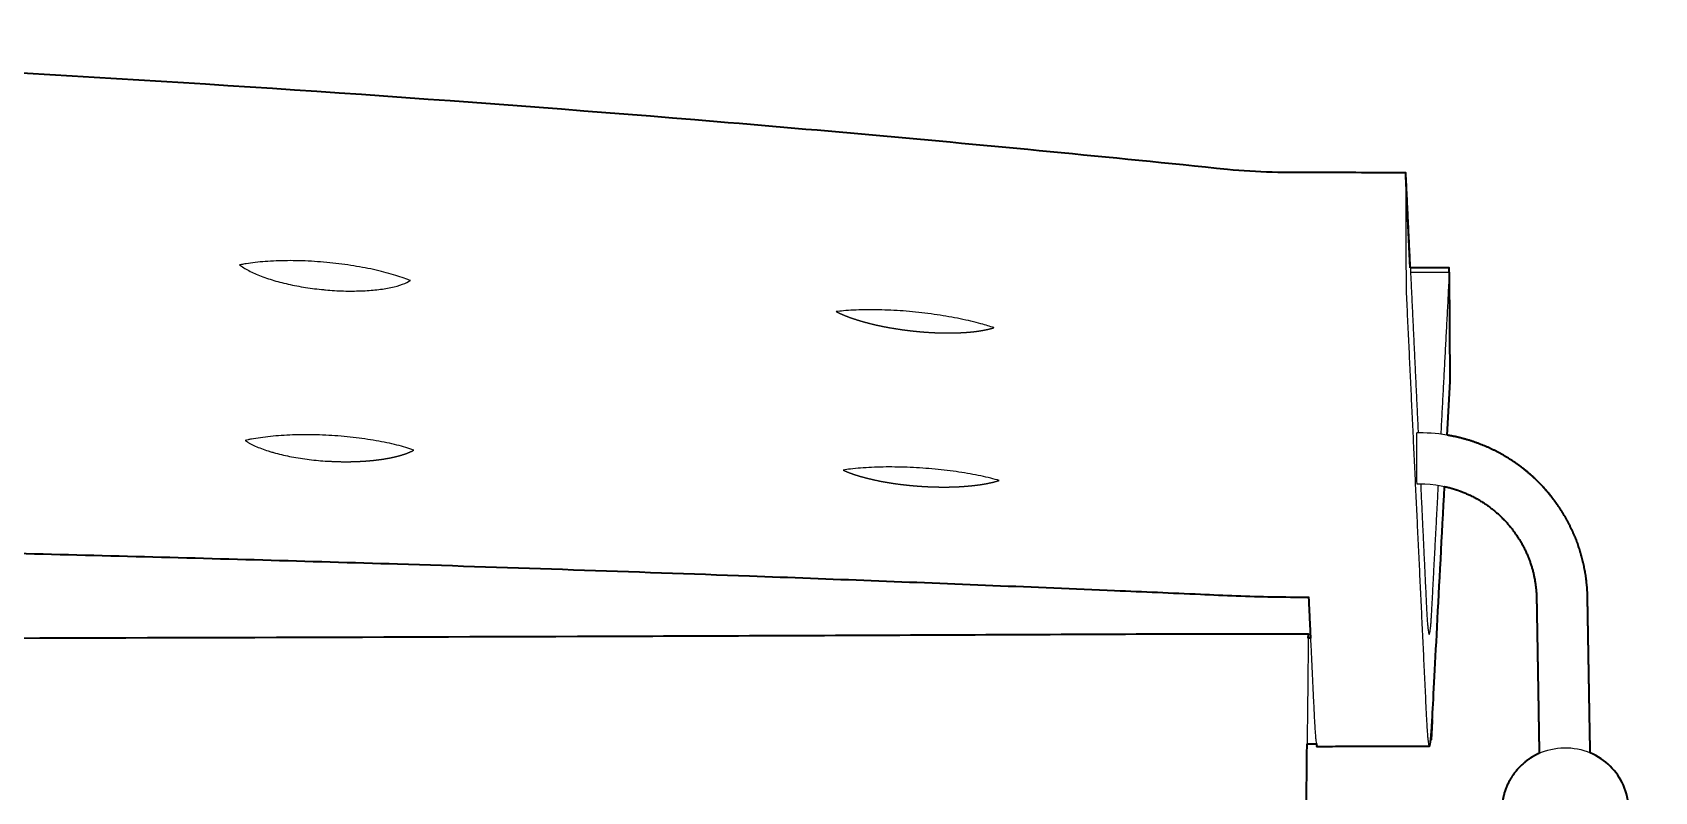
# Model space of a CAD drawing. Header units: millimetres. Extents: x 0 to 2809, y -1128 to 717.
# Drawn here: x 1002.6 to 1321, y -581.6 to -432.5 of the extents above; entities that cross this region are included whole.
import ezdxf

# ---------------------------------------------------------------- set-up
doc = ezdxf.new("R2010")
doc.units = ezdxf.units.MM
doc.layers.add('Blocks', color=7, linetype='Continuous')
doc.layers.add('Blocks$Inner', color=7, linetype='Continuous', lineweight=25, true_color=0x007f00)
doc.layers.add('Blocks$Outline', color=7, linetype='Continuous', lineweight=35, true_color=0xff3f3f)

# ---------------------------------------------------------------- blocks, each defined once
blk = doc.blocks.new('Balcony Lounge Bench w Arm Top')
at = {"layer": 'Blocks$Inner'}
for points in [[(70.48, 1297.39), (59.96, 1297.95), (38.53, 1297.85), (38.54, 1290.18)], [(126.15, 1294.46), (80.56, 1296.86)], [(123.28, 1269.97), (123.35, 1269.97), (123.9, 1269.97), (125.01, 1269.95), (129.46, 1269.9), (165.01, 1269.46), (236.12, 1268.59), (245, 1268.48), (253.89, 1268.37), (271.67, 1268.15), (307.22, 1267.72), (378.33, 1266.85), (520.54, 1265.1), (591.65, 1264.23), (627.2, 1263.79), (629.42, 1263.77), (629.98, 1263.76), (630.11, 1263.76)]]:
    blk.add_lwpolyline(points, dxfattribs=at)
for points, knots in [([(144.51, 1308.09), (142.71, 1308.06), (141.06, 1308.42), (138.22, 1309.58), (136.94, 1310.39), (134.69, 1312.5), (133.72, 1313.8), (132.3, 1316.84), (131.89, 1318.59), (131.83, 1322.12), (132.18, 1323.88), (133.49, 1326.97), (134.41, 1328.3), (136.59, 1330.48), (137.84, 1331.34), (140.64, 1332.6), (142.28, 1333.02), (144.08, 1333.05)], [1457.158795, 1457.158795, 1457.158795, 1457.158795, 1462.105057, 1462.105057, 1467.051318, 1467.051318, 1471.99758, 1471.99758, 1476.943841, 1476.943841, 1481.890103, 1481.890103, 1486.836364, 1486.836364, 1491.782626, 1491.782626, 1496.728887, 1496.728887, 1496.728887, 1496.728887]), ([(70.02, 1291.39), (70.02, 1291.37), (70.55, 1291.36), (72.42, 1291.34), (73.7, 1291.34), (75.02, 1291.34)], [382.254571, 382.254571, 382.254571, 382.254571, 386.283388, 386.283388, 390.312255, 390.312255, 390.312255, 390.312255]), ([(75.02, 1291.34), (76.35, 1291.34), (77.62, 1291.35), (79.5, 1291.37), (80.02, 1291.39), (80.02, 1291.4)], [390.312255, 390.312255, 390.312255, 390.312255, 394.341162, 394.341162, 398.370019, 398.370019, 398.370019, 398.370019]), ([(18.94, 1289.28), (19.16, 1289.29), (19.61, 1289.28), (20.28, 1289.28), (20.95, 1289.28), (21.62, 1289.28), (22.29, 1289.28), (22.96, 1289.28), (23.63, 1289.28), (24.3, 1289.28), (24.97, 1289.28), (25.64, 1289.28), (26.31, 1289.27), (26.98, 1289.27), (27.65, 1289.27), (28.33, 1289.27), (28.86, 1289.27), (29.2, 1289.27), (29.31, 1289.27)], [1613.382309, 1613.382309, 1613.382309, 1613.382309, 1614.382309, 1615.382309, 1616.382309, 1617.382309, 1618.382309, 1619.382309, 1620.382309, 1621.382309, 1622.382309, 1623.382309, 1624.382309, 1625.382309, 1626.382309, 1627.382309, 1628.382309, 1628.827652, 1628.827652, 1628.827652, 1628.827652]), ([(29.38, 1289.27), (29.5, 1289.27), (29.71, 1289.27), (29.94, 1289.27), (30.04, 1289.27)], [1628.9179277, 1628.9179277, 1628.9179277, 1628.9179277, 1629.382309, 1629.744017, 1629.744017, 1629.744017, 1629.744017]), ([(30.04, 1289.27), (30.21, 1289.27), (30.67, 1289.27), (31.4, 1289.27), (32.06, 1289.27), (32.43, 1289.27), (32.52, 1289.27)], [1629.744017, 1629.744017, 1629.744017, 1629.744017, 1630.382309, 1631.382309, 1632.382309, 1632.716257, 1632.716257, 1632.716257, 1632.716257]), ([(32.98, 1289.27), (33.01, 1289.27), (33.32, 1289.27), (33.91, 1289.27), (34.73, 1289.27), (35.55, 1289.28), (36.34, 1289.28), (37.11, 1289.29), (37.85, 1289.29), (38.56, 1289.3), (39.24, 1289.3), (39.88, 1289.31), (40.48, 1289.31), (41.04, 1289.32), (41.55, 1289.33), (42.01, 1289.34), (42.42, 1289.35), (42.77, 1289.35), (43.07, 1289.36), (43.23, 1289.37), (43.3, 1289.37)], [1633.513062, 1633.513062, 1633.513062, 1633.513062, 1633.625495, 1634.625495, 1635.625495, 1636.625495, 1637.625495, 1638.625495, 1639.625495, 1640.625495, 1641.625495, 1642.625495, 1643.625495, 1644.625495, 1645.625495, 1646.625495, 1647.625495, 1648.625495, 1649.625495, 1650.625495, 1650.625495, 1650.625495, 1650.625495]), ([(18.3, 1254.29), (18.6, 1257.19), (18.78, 1260.1), (18.93, 1265.94), (18.9, 1268.86), (18.91, 1271.77)], [1578.345039, 1578.345039, 1578.345039, 1578.345039, 1587.104357, 1587.104357, 1595.863674, 1595.863674, 1595.863674, 1595.863674]), ([(109.54, 1249.02), (109.54, 1250.42), (109.54, 1257.46), (109.54, 1264.5), (109.54, 1270.13)], [2337.435055, 2337.435055, 2337.435055, 2337.435055, 2341.656489, 2358.542227, 2358.542227, 2358.542227, 2358.542227]), ([(109.54, 1270.13), (110.1, 1270.12), (110.66, 1270.12), (111.56, 1270.1), (111.89, 1270.1), (112.39, 1270.09), (112.56, 1270.09), (112.81, 1270.09), (112.89, 1270.09), (112.97, 1270.09)], [2358.542227, 2358.542227, 2358.542227, 2358.542227, 2366.04696, 2366.04696, 2370.557667, 2370.557667, 2372.81302, 2372.81302, 2373.884725, 2373.884725, 2373.884725, 2373.884725]), ([(113.05, 1270.09), (113.08, 1270.08), (113.1, 1270.08), (113.19, 1270.08), (113.25, 1270.08), (113.59, 1270.08), (113.96, 1270.07), (114.85, 1270.06), (115.38, 1270.06), (116.57, 1270.05), (117.24, 1270.04), (118.67, 1270.02), (119.44, 1270.02), (121.04, 1270), (121.88, 1269.99), (122.83, 1269.98), (122.94, 1269.98), (123.09, 1269.98), (123.13, 1269.98), (123.19, 1269.98)], [2374.32208, 2374.32208, 2374.32208, 2374.32208, 2374.602922, 2374.602922, 2375.164713, 2375.164713, 2377.411878, 2377.411878, 2379.659043, 2379.659043, 2381.906208, 2381.906208, 2384.153372, 2384.153372, 2386.400537, 2386.400537, 2386.681433, 2386.681433, 2386.794895, 2386.794895, 2386.794895, 2386.794895]), ([(17.93, 209.32), (17.34, 214.89), (16.79, 220.47), (15.12, 237.21), (14.05, 248.38), (10.94, 281.87), (9.02, 304.23), (3.7, 371.31), (0.76, 416.08), (-3.95, 505.69), (-7.46, 595.37), (-9.2, 729.99), (-7.41, 868.24), (-3.65, 961.55), (1.54, 1056.61), (4.73, 1103.19), (10.49, 1172.97), (12.58, 1196.22), (15.94, 1231.07), (17.11, 1242.68), (18.3, 1254.29)], [530.941827, 530.941827, 530.941827, 530.941827, 547.77551, 547.77551, 581.442875, 581.442875, 648.777606, 648.777606, 783.447068, 783.447068, 918.11653, 1052.785992, 1187.455453, 1333.08415, 1333.08415, 1473.23323, 1473.23323, 1543.307769, 1543.307769, 1578.345039, 1578.345039, 1578.345039, 1578.345039]), ([(109.54, 210.82), (109.54, 211.53), (109.54, 212.23), (109.55, 213.64), (109.55, 214.34), (109.55, 215.75), (109.55, 216.45), (109.56, 217.86), (109.57, 219.96), (109.63, 233.32), (109.69, 245.98), (109.84, 279.73), (109.93, 302.23), (110.17, 369.74), (110.31, 414.75), (110.53, 504.79), (110.62, 549.81), (110.73, 639.86), (110.75, 684.89), (110.75, 774.94), (110.73, 819.97), (110.62, 910.02), (110.53, 955.05), (110.31, 1045.08), (110.17, 1090.1), (109.93, 1157.61), (109.84, 1180.11), (109.69, 1213.86), (109.64, 1225.11), (109.58, 1237.76), (109.57, 1239.87), (109.56, 1241.98), (109.55, 1243.39), (109.55, 1244.09), (109.55, 1245.5), (109.55, 1246.2), (109.54, 1247.61), (109.54, 1248.31), (109.54, 1249.02)], [1298.962196, 1298.962196, 1298.962196, 1298.962196, 1301.072913, 1301.072913, 1303.183631, 1303.183631, 1305.294348, 1305.294348, 1307.405065, 1311.626499, 1345.397974, 1345.397974, 1412.940925, 1412.940925, 1548.026825, 1548.026825, 1683.112725, 1683.112725, 1818.198626, 1818.198626, 1953.284526, 1953.284526, 2088.370426, 2088.370426, 2223.456327, 2223.456327, 2290.999277, 2290.999277, 2324.770752, 2324.770752, 2328.992186, 2331.102903, 2331.102903, 2333.213621, 2333.213621, 2335.324338, 2335.324338, 2337.435055, 2337.435055, 2337.435055, 2337.435055]), ([(49.36, 1208.41), (49.11, 1207.63), (48.85, 1206.78), (48.6, 1205.87), (48.43, 1205.24), (48.26, 1204.59), (48.1, 1203.91), (47.94, 1203.23), (47.78, 1202.52), (47.63, 1201.79), (47.33, 1200.34), (47.07, 1198.83), (46.83, 1197.26), (46.72, 1196.47), (46.61, 1195.67), (46.51, 1194.87), (46.41, 1194.06), (46.33, 1193.25), (46.25, 1192.44)], [180.120698, 180.120698, 180.120698, 180.120698, 183.643953, 183.643953, 183.643953, 186.05453, 186.05453, 186.05453, 188.491735, 188.491735, 188.491735, 193.347262, 193.347262, 193.347262, 195.791523, 195.791523, 195.791523, 198.239931, 198.239931, 198.239931, 198.239931]), ([(79.37, 1209.43), (79.35, 1209.32), (79.31, 1209.21), (79.28, 1209.1), (79.13, 1208.53), (78.97, 1207.94), (78.82, 1207.31), (78.67, 1206.68), (78.53, 1206.03), (78.39, 1205.35), (78.25, 1204.66), (78.11, 1203.94), (77.99, 1203.21), (77.74, 1201.76), (77.52, 1200.24), (77.34, 1198.66), (77.24, 1197.87), (77.16, 1197.07), (77.09, 1196.26), (77.02, 1195.46), (76.96, 1194.64), (76.9, 1193.83)], [178.558719, 178.558719, 178.558719, 178.558719, 179.034918, 179.034918, 179.034918, 181.4258, 181.4258, 181.4258, 183.833493, 183.833493, 183.833493, 186.268239, 186.268239, 186.268239, 191.119613, 191.119613, 191.119613, 193.56206, 193.56206, 193.56206, 196.009416, 196.009416, 196.009416, 196.009416]), ([(46.25, 1192.44), (46.17, 1191.63), (46.1, 1190.81), (46.05, 1190.01), (45.99, 1189.2), (45.95, 1188.4), (45.92, 1187.6), (45.85, 1186.02), (45.83, 1184.49), (45.85, 1183.02), (45.87, 1182.28), (45.89, 1181.55), (45.92, 1180.86), (45.96, 1180.17), (46, 1179.5), (46.06, 1178.86), (46.1, 1178.37), (46.15, 1177.9), (46.2, 1177.45)], [198.239931, 198.239931, 198.239931, 198.239931, 200.686225, 200.686225, 200.686225, 203.124606, 203.124606, 203.124606, 207.957159, 207.957159, 207.957159, 210.378, 210.378, 210.378, 212.769619, 212.769619, 212.769619, 214.597268, 214.597268, 214.597268, 214.597268]), ([(76.9, 1193.83), (76.85, 1193.02), (76.81, 1192.2), (76.78, 1191.39), (76.75, 1190.58), (76.73, 1189.78), (76.73, 1188.99), (76.71, 1187.41), (76.74, 1185.88), (76.81, 1184.4), (76.84, 1183.67), (76.89, 1182.94), (76.94, 1182.25), (77, 1181.56), (77.06, 1180.9), (77.14, 1180.26), (77.19, 1179.76), (77.26, 1179.27), (77.33, 1178.8)], [196.009416, 196.009416, 196.009416, 196.009416, 198.455117, 198.455117, 198.455117, 200.892869, 200.892869, 200.892869, 205.726072, 205.726072, 205.726072, 208.147785, 208.147785, 208.147785, 210.540381, 210.540381, 210.540381, 212.431418, 212.431418, 212.431418, 212.431418]), ([(40.12, 1093.88), (40.05, 1093.71), (39.99, 1093.55), (39.92, 1093.37), (39.55, 1092.42), (39.18, 1091.32), (38.83, 1090.1), (38.66, 1089.49), (38.49, 1088.84), (38.32, 1088.18), (38.16, 1087.51), (37.99, 1086.8), (37.84, 1086.09), (37.54, 1084.66), (37.28, 1083.16), (37.05, 1081.62), (36.94, 1080.84), (36.83, 1080.05), (36.74, 1079.25), (36.65, 1078.46), (36.57, 1077.66), (36.5, 1076.85)], [180.436246, 180.436246, 180.436246, 180.436246, 181.302028, 181.302028, 181.302028, 186.041084, 186.041084, 186.041084, 188.422497, 188.422497, 188.422497, 190.830456, 190.830456, 190.830456, 195.628443, 195.628443, 195.628443, 198.044138, 198.044138, 198.044138, 200.464207, 200.464207, 200.464207, 200.464207]), ([(41.86, 1076.43), (41.89, 1076.68), (41.91, 1076.94), (41.94, 1077.2), (42.05, 1078.39), (42.12, 1079.58), (42.17, 1081.33), (42.18, 1081.91), (42.17, 1083.05), (42.16, 1083.62), (42.1, 1085.26), (42.03, 1086.31), (41.86, 1087.79), (41.79, 1088.28), (41.65, 1089.2), (41.57, 1089.64), (41.3, 1090.9), (41.09, 1091.65), (40.62, 1092.93), (40.38, 1093.45), (40.12, 1093.88)], [158.353169, 158.353169, 158.353169, 158.353169, 159.127098, 159.127098, 159.127098, 162.731017, 162.731017, 164.532977, 164.532977, 166.334936, 166.334936, 169.938856, 169.938856, 171.740815, 171.740815, 173.542775, 173.542775, 177.146694, 177.146694, 180.436246, 180.436246, 180.436246, 180.436246]), ([(73.4, 1094.56), (73.4, 1094.55), (73.4, 1094.53), (73.39, 1094.51), (73.06, 1093.55), (72.73, 1092.44), (72.42, 1091.2), (72.26, 1090.58), (72.11, 1089.93), (71.97, 1089.26), (71.83, 1088.58), (71.69, 1087.87), (71.57, 1087.15), (71.31, 1085.71), (71.09, 1084.21), (70.92, 1082.65), (70.83, 1081.87), (70.75, 1081.07), (70.68, 1080.27), (70.62, 1079.47), (70.56, 1078.67), (70.52, 1077.86)], [177.853471, 177.853471, 177.853471, 177.853471, 177.934943, 177.934943, 177.934943, 182.679049, 182.679049, 182.679049, 185.06244, 185.06244, 185.06244, 187.472892, 187.472892, 187.472892, 192.276351, 192.276351, 192.276351, 194.694754, 194.694754, 194.694754, 197.117996, 197.117996, 197.117996, 197.117996]), ([(36.5, 1076.85), (36.43, 1076.05), (36.37, 1075.25), (36.33, 1074.44), (36.28, 1073.65), (36.25, 1072.85), (36.23, 1072.07), (36.19, 1070.5), (36.2, 1068.99), (36.26, 1067.53), (36.29, 1066.81), (36.33, 1066.09), (36.38, 1065.4), (36.43, 1064.72), (36.49, 1064.07), (36.57, 1063.43), (36.64, 1062.81), (36.72, 1062.21), (36.81, 1061.65), (36.84, 1061.47), (36.87, 1061.29), (36.9, 1061.11), (36.95, 1060.85), (37, 1060.6), (37.05, 1060.36)], [200.464207, 200.464207, 200.464207, 200.464207, 202.882097, 202.882097, 202.882097, 205.292755, 205.292755, 205.292755, 210.06985, 210.06985, 210.06985, 212.46247, 212.46247, 212.46247, 214.825828, 214.825828, 214.825828, 217.170191, 217.170191, 217.170191, 217.926602, 217.926602, 217.926602, 219.043201, 219.043201, 219.043201, 219.043201]), ([(37.05, 1060.36), (37.08, 1060.41), (37.11, 1060.45), (37.34, 1060.77), (37.54, 1061.08), (38.13, 1062.06), (38.5, 1062.8), (39.03, 1064.05), (39.21, 1064.48), (39.54, 1065.4), (39.71, 1065.88), (40.17, 1067.34), (40.46, 1068.38), (40.84, 1070.02), (40.96, 1070.59), (41.19, 1071.73), (41.29, 1072.3), (41.58, 1074.04), (41.74, 1075.22), (41.86, 1076.43)], [219.043201, 219.043201, 219.043201, 219.043201, 219.337645, 219.337645, 221.138941, 221.138941, 224.741533, 224.741533, 226.54283, 226.54283, 228.344126, 228.344126, 231.946718, 231.946718, 233.748015, 233.748015, 235.549311, 235.549311, 239.151903, 239.151903, 239.151903, 239.151903]), ([(70.52, 1077.86), (70.47, 1077.06), (70.44, 1076.25), (70.42, 1075.45), (70.4, 1074.65), (70.39, 1073.85), (70.39, 1073.07), (70.4, 1071.5), (70.45, 1069.99), (70.55, 1068.53), (70.6, 1067.81), (70.66, 1067.09), (70.73, 1066.41), (70.8, 1065.73), (70.88, 1065.08), (70.97, 1064.45), (71.06, 1063.83), (71.16, 1063.23), (71.26, 1062.67), (71.3, 1062.44), (71.35, 1062.22), (71.39, 1062.01), (71.43, 1061.82), (71.47, 1061.63), (71.52, 1061.44)], [197.117996, 197.117996, 197.117996, 197.117996, 199.539318, 199.539318, 199.539318, 201.95281, 201.95281, 201.95281, 206.736707, 206.736707, 206.736707, 209.132879, 209.132879, 209.132879, 211.499627, 211.499627, 211.499627, 213.847826, 213.847826, 213.847826, 214.791396, 214.791396, 214.791396, 215.647649, 215.647649, 215.647649, 215.647649]), ([(71.52, 1061.44), (71.52, 1061.45), (71.53, 1061.46), (71.63, 1061.61), (71.72, 1061.76), (71.91, 1062.06), (72, 1062.22), (72.45, 1063.05), (72.79, 1063.8), (73.27, 1065.06), (73.42, 1065.5), (73.65, 1066.2), (73.72, 1066.43), (73.86, 1066.92), (73.93, 1067.16), (74.27, 1068.4), (74.51, 1069.46), (74.83, 1071.13), (74.92, 1071.7), (75.1, 1072.86), (75.18, 1073.44), (75.4, 1075.21), (75.51, 1076.41), (75.58, 1077.63)], [215.647649, 215.647649, 215.647649, 215.647649, 215.715271, 215.715271, 216.626092, 216.626092, 217.536913, 217.536913, 221.180197, 221.180197, 223.001838, 223.001838, 223.912659, 223.912659, 224.82348, 224.82348, 228.466764, 228.466764, 230.288406, 230.288406, 232.110048, 232.110048, 235.753332, 235.753332, 235.753332, 235.753332])]:
    blk.add_open_spline(points, degree=3, knots=knots, dxfattribs=at)
for points, weights, degree in [([(102.35, 1324.92), (98.26, 1324.85), (94.18, 1324), (90.39, 1322.44)], [0.967463793336, 1, 1, 1], 3), ([(102.52, 1314.92), (112.67, 1315.1), (122.81, 1315.27), (132.96, 1315.44)], [1, 0.967463793336, 0.967463793336, 0.967463793336], 3), ([(103.63, 1293.28), (109.56, 1293.56), (109.56, 1293.85)], [1, 0.98494235278, 0.985705830559], 2), ([(109.56, 1293.85), (109.56, 1294.11), (104.72, 1294.37)], [0.985705830559, 0.98639562226, 1], 2), ([(124.93, 1293.24), (131.56, 1293.56), (131.56, 1293.88)], [1, 0.98494235278, 0.985705830559], 2), ([(131.55, 1293.9), (131.3, 1294.19), (126.15, 1294.46)], [0.985799187452, 0.98703496587, 1], 2), ([(131.56, 1293.88), (131.56, 1293.89), (131.55, 1293.9)], [0.985705830559, 0.985724532227, 0.985752726934], 2), ([(124.96, 1271.24), (131.59, 1271.56), (131.59, 1271.88)], [1, 0.98494235278, 0.985705830559], 2)]:
    blk.add_rational_spline(points, weights, degree=degree, dxfattribs=at)
for points, degree in [([(132.84, 1325.45), (122.68, 1325.27), (112.52, 1325.09), (102.35, 1324.92)], 3), ([(90.39, 1322.44), (86.3, 1320.75), (82.55, 1318.22), (79.45, 1315.05)], 3), ([(79.45, 1315.05), (76.35, 1311.88), (73.9, 1308.08), (72.28, 1303.95)], 3), ([(94.21, 1313.2), (96.84, 1314.28), (99.68, 1314.87), (102.52, 1314.92)], 3), ([(86.6, 1308.05), (88.76, 1310.26), (91.37, 1312.02), (94.21, 1313.2)], 3), ([(81.6, 1300.31), (82.73, 1303.2), (84.44, 1305.85), (86.6, 1308.05)], 3), ([(72.28, 1303.95), (70.79, 1300.13), (70.02, 1296.03), (70.02, 1291.92)], 3), ([(80.02, 1291.92), (80.02, 1294.79), (80.56, 1297.65), (81.6, 1300.31)], 3), ([(38.55, 1297.75), (38, 1297.75), (37.6, 1297.75), (37.6, 1297.75)], 3), ([(37.6, 1297.75), (37.6, 1293.95), (37.6, 1290.14)], 2), ([(70.3, 1296.18), (54.41, 1297.02), (38.53, 1297.85)], 2), ([(43.3, 1289.37), (84.11, 1291.31), (124.93, 1293.24)], 2), ([(80.02, 1292.16), (91.83, 1292.72), (103.63, 1293.28)], 2), ([(104.72, 1294.37), (92.52, 1295.01), (80.33, 1295.65)], 2), ([(109.56, 1293.78), (109.56, 1293.81), (109.56, 1293.85)], 2), ([(131.59, 1271.88), (131.58, 1282.88), (131.56, 1293.88)], 2), ([(19.62, 1289.29), (44.82, 1290.48), (70.02, 1291.68)], 2), ([(70.02, 1291.92), (70.02, 1291.75), (70.02, 1291.57), (70.02, 1291.39)], 3), ([(80.02, 1291.4), (80.02, 1291.58), (80.02, 1291.75), (80.02, 1291.92)], 3), ([(18.91, 1271.77), (18.92, 1277.61), (18.93, 1283.45), (18.94, 1289.28)], 3), ([(29.31, 1289.27), (29.34, 1289.27), (29.36, 1289.27), (29.38, 1289.27)], 3), ([(32.52, 1289.27), (32.65, 1289.27), (32.78, 1289.27), (32.9, 1289.27)], 3), ([(32.9, 1289.27), (32.93, 1289.27), (32.95, 1289.27), (32.98, 1289.27)], 3), ([(102.15, 1270.16), (113.56, 1270.7), (124.96, 1271.24)], 2), ([(110.32, 1270.12), (110.32, 1270.35), (110.32, 1270.56)], 2), ([(131.09, 1271.71), (131.08, 1270.8), (131.07, 1269.88)], 2), ([(102.26, 1270.17), (102.28, 1267.8), (102.26, 1265.44), (102.22, 1263.07)], 3), ([(112.97, 1270.09), (113, 1270.1), (113.02, 1270.1), (113.05, 1270.09)], 3), ([(123.19, 1269.98), (123.23, 1269.97), (123.25, 1269.97), (123.28, 1269.97)], 3), ([(102.22, 1263.07), (102.17, 1260.71), (102.1, 1258.35), (102.02, 1255.99)], 3), ([(102.02, 1255.99), (101.93, 1253.64), (101.82, 1251.29), (101.71, 1248.94)], 3), ([(101.71, 1248.94), (101.46, 1243.33), (101.22, 1237.72), (100.98, 1232.11)], 3), ([(100.98, 1232.11), (100.63, 1224.15), (100.3, 1216.19), (99.98, 1208.23)], 3), ([(99.98, 1208.23), (99.32, 1192.31), (98.7, 1176.39), (98.12, 1160.46)], 3), ([(98.12, 1160.46), (97.27, 1137.44), (96.48, 1114.41), (95.76, 1091.38)], 3), ([(95.76, 1091.38), (95.49, 1082.55), (95.23, 1073.73), (94.97, 1064.9)], 3), ([(94.97, 1064.9), (94.71, 1056.06), (94.47, 1047.21), (94.23, 1038.37)], 3), ([(94.23, 1038.37), (94, 1029.53), (93.77, 1020.69), (93.56, 1011.84)], 3)]:
    blk.add_open_spline(points, degree=degree, dxfattribs=at)
for points, weights, knots in [([(49.97, 1192.08), (50, 1192.36), (50.03, 1192.63), (50.06, 1192.91), (50.16, 1193.85), (50.23, 1194.77), (50.29, 1195.69), (50.33, 1196.29), (50.35, 1196.88), (50.37, 1197.46), (50.39, 1198.05), (50.4, 1198.63), (50.41, 1199.19), (50.41, 1200.33), (50.38, 1201.4), (50.32, 1202.42), (50.31, 1202.68), (50.29, 1202.93), (50.27, 1203.18), (50.25, 1203.43), (50.23, 1203.68), (50.21, 1203.92), (50.16, 1204.4), (50.11, 1204.86), (50.04, 1205.3), (49.92, 1206.17), (49.76, 1206.96), (49.58, 1207.66), (49.53, 1207.84), (49.49, 1208.01), (49.44, 1208.17), (49.41, 1208.25), (49.39, 1208.33), (49.36, 1208.41)], [1, 0.999999999998, 0.999999999998, 1, 0.999999976172, 0.999999952336, 0.999999928493, 0.999999928682, 0.999999928869, 0.999999929053, 0.999999929237, 0.99999992942, 0.999999929597, 0.999999929951, 0.999999930287, 0.999999930606, 0.999999930686, 0.999999930765, 0.999999930843, 0.99999993092, 0.999999930997, 0.999999931073, 0.999999931224, 0.999999931368, 0.999999931506, 0.999999931783, 0.999999932034, 0.999999932259, 0.999999932316, 0.99999993237, 0.999999932423, 0.999999932448, 0.999999932473, 0.999999932498], [160.517096, 160.517096, 160.517096, 160.517096, 161.346518, 161.346518, 161.346518, 164.16784, 164.16784, 164.16784, 165.99046, 165.99046, 165.99046, 167.825949, 167.825949, 167.825949, 171.467706, 171.467706, 171.467706, 172.379994, 172.379994, 172.379994, 173.297718, 173.297718, 173.297718, 175.123713, 175.123713, 175.123713, 178.7633, 178.7633, 178.7633, 179.680485, 179.680485, 179.680485, 180.120698, 180.120698, 180.120698, 180.120698]), ([(80.48, 1193.61), (80.49, 1193.78), (80.51, 1193.96), (80.52, 1194.14), (80.59, 1195.18), (80.63, 1196.2), (80.65, 1197.22), (80.66, 1197.81), (80.67, 1198.4), (80.66, 1198.98), (80.66, 1199.57), (80.65, 1200.15), (80.63, 1200.71), (80.59, 1201.84), (80.51, 1202.91), (80.41, 1203.93), (80.39, 1204.18), (80.36, 1204.43), (80.33, 1204.68), (80.3, 1204.93), (80.27, 1205.17), (80.24, 1205.41), (80.17, 1205.89), (80.1, 1206.34), (80.02, 1206.78), (79.86, 1207.65), (79.68, 1208.43), (79.47, 1209.12), (79.43, 1209.23), (79.4, 1209.33), (79.37, 1209.43)], [1, 1, 1, 1, 0.999999988149, 0.999999976295, 0.999999964439, 0.999999964496, 0.999999964552, 0.999999964608, 0.999999964664, 0.99999996472, 0.999999964774, 0.999999964881, 0.999999964984, 0.999999965083, 0.999999965107, 0.999999965132, 0.999999965156, 0.99999996518, 0.999999965204, 0.999999965227, 0.999999965274, 0.999999965319, 0.999999965362, 0.999999965449, 0.999999965528, 0.999999965599, 0.99999996561, 0.999999965621, 0.999999965631], [159.795184, 159.795184, 159.795184, 159.795184, 160.326113, 160.326113, 160.326113, 163.436618, 163.436618, 163.436618, 165.254531, 165.254531, 165.254531, 167.085378, 167.085378, 167.085378, 170.71888, 170.71888, 170.71888, 171.629435, 171.629435, 171.629435, 172.545452, 172.545452, 172.545452, 174.367761, 174.367761, 174.367761, 178.001909, 178.001909, 178.001909, 178.558719, 178.558719, 178.558719, 178.558719]), ([(46.2, 1177.45), (46.47, 1177.96), (46.72, 1178.53), (46.97, 1179.15), (47.14, 1179.57), (47.31, 1180.01), (47.47, 1180.47), (47.55, 1180.7), (47.63, 1180.94), (47.71, 1181.18), (47.79, 1181.41), (47.86, 1181.66), (47.94, 1181.9), (48.24, 1182.89), (48.52, 1183.94), (48.78, 1185.05), (48.9, 1185.6), (49.03, 1186.17), (49.14, 1186.75), (49.26, 1187.32), (49.36, 1187.9), (49.46, 1188.49), (49.66, 1189.67), (49.83, 1190.86), (49.97, 1192.08)], [0.999999863789, 0.999999864292, 0.999999864808, 0.999999865334, 0.999999865688, 0.999999866046, 0.999999866411, 0.999999866593, 0.999999866776, 0.999999866958, 0.99999986714, 0.999999867323, 0.999999867505, 0.999999868234, 0.999999868963, 0.999999869697, 0.999999870063, 0.999999870433, 0.999999870798, 0.999999871162, 0.999999871523, 0.999999871881, 0.999999914596, 0.9999999573, 1], [214.597268, 214.597268, 214.597268, 214.597268, 218.549652, 218.549652, 218.549652, 221.212213, 221.212213, 221.212213, 222.550392, 222.550392, 222.550392, 223.880651, 223.880651, 223.880651, 229.18973, 229.18973, 229.18973, 231.864672, 231.864672, 231.864672, 234.520381, 234.520381, 234.520381, 239.84234, 239.84234, 239.84234, 239.84234]), ([(77.33, 1178.8), (77.58, 1179.35), (77.82, 1179.96), (78.06, 1180.62), (78.21, 1181.04), (78.35, 1181.48), (78.49, 1181.95), (78.56, 1182.18), (78.63, 1182.42), (78.7, 1182.66), (78.76, 1182.9), (78.83, 1183.15), (78.89, 1183.39), (79.15, 1184.39), (79.38, 1185.44), (79.59, 1186.55), (79.69, 1187.11), (79.79, 1187.68), (79.88, 1188.26), (79.97, 1188.84), (80.05, 1189.42), (80.13, 1190.01), (80.27, 1191.19), (80.39, 1192.39), (80.48, 1193.61)], [0.999999974952, 0.999999975021, 0.99999997509, 0.99999997516, 0.999999975204, 0.999999975249, 0.999999975294, 0.999999975316, 0.999999975339, 0.999999975361, 0.999999975384, 0.999999975406, 0.999999975428, 0.999999975517, 0.999999975604, 0.999999975691, 0.999999975735, 0.999999975778, 0.999999975821, 0.999999975864, 0.999999975906, 0.999999975948, 0.999999983967, 0.999999991984, 1], [134.363032, 134.363032, 134.363032, 134.363032, 138.543761, 138.543761, 138.543761, 141.201662, 141.201662, 141.201662, 142.537631, 142.537631, 142.537631, 143.865616, 143.865616, 143.865616, 149.164321, 149.164321, 149.164321, 151.83379, 151.83379, 151.83379, 154.484125, 154.484125, 154.484125, 159.795184, 159.795184, 159.795184, 159.795184]), ([(75.58, 1077.63), (75.59, 1077.78), (75.6, 1077.94), (75.6, 1078.09), (75.66, 1079.15), (75.69, 1080.2), (75.69, 1081.24), (75.69, 1081.84), (75.68, 1082.42), (75.66, 1083.01), (75.64, 1083.59), (75.61, 1084.17), (75.58, 1084.74), (75.5, 1085.87), (75.4, 1086.94), (75.26, 1087.95), (75.22, 1088.21), (75.19, 1088.46), (75.15, 1088.71), (75.11, 1088.95), (75.07, 1089.2), (75.02, 1089.44), (74.94, 1089.91), (74.84, 1090.37), (74.74, 1090.8), (74.54, 1091.67), (74.31, 1092.45), (74.05, 1093.14), (73.98, 1093.31), (73.92, 1093.48), (73.85, 1093.64), (73.78, 1093.8), (73.71, 1093.96), (73.64, 1094.1), (73.56, 1094.26), (73.48, 1094.42), (73.4, 1094.56)], [1, 0.999999999999, 0.999999999999, 1, 0.999999960364, 0.999999920698, 0.999999881007, 0.999999881133, 0.99999988125, 0.999999881361, 0.999999881471, 0.999999881574, 0.999999881667, 0.999999881855, 0.999999882009, 0.999999882132, 0.999999882162, 0.999999882191, 0.999999882218, 0.999999882245, 0.99999988227, 0.999999882293, 0.999999882338, 0.999999882375, 0.999999882403, 0.99999988246, 0.999999882483, 0.999999882469, 0.999999882466, 0.99999988246, 0.999999882451, 0.999999882443, 0.999999882432, 0.999999882419, 0.999999882405, 0.999999882387, 0.999999882367], [156.826157, 156.826157, 156.826157, 156.826157, 157.284475, 157.284475, 157.284475, 160.466418, 160.466418, 160.466418, 162.283469, 162.283469, 162.283469, 164.113358, 164.113358, 164.113358, 167.745019, 167.745019, 167.745019, 168.655234, 168.655234, 168.655234, 169.570915, 169.570915, 169.570915, 171.392311, 171.392311, 171.392311, 175.025915, 175.025915, 175.025915, 175.941887, 175.941887, 175.941887, 176.853939, 176.853939, 176.853939, 177.853471, 177.853471, 177.853471, 177.853471])]:
    blk.add_rational_spline(points, weights, degree=3, knots=knots, dxfattribs=at)
at = {"layer": 'Blocks$Outline'}
for points in [[(70.48, 1297.39), (59.96, 1297.95), (38.53, 1297.85), (38.53, 1297.75)], [(37.6, 1290.14), (19.62, 1289.29)], [(131.07, 1269.88), (131.09, 1271.71)]]:
    blk.add_lwpolyline(points, dxfattribs=at)
for points, knots in [([(431.15, 1338.08), (335.46, 1336.4), (239.77, 1334.73), (144.08, 1333.05), (142.28, 1333.02), (140.64, 1332.6), (137.84, 1331.34), (136.59, 1330.48), (134.42, 1328.31), (133.5, 1326.98), (132.84, 1325.45)], [-1784.921769, -1784.921769, -1784.921769, -1784.921769, -1496.728887, -1496.728887, -1496.728887, -1491.782626, -1491.782626, -1486.836364, -1486.836364, -1481.912208, -1481.912208, -1481.912208, -1481.912208]), ([(38.53, 1297.75), (37.99, 1297.75), (37.6, 1297.75), (37.6, 1297.75), (37.6, 1295.22), (37.6, 1292.68), (37.6, 1290.14)], [21.852138, 21.852138, 21.852138, 21.852138, 27.172877, 27.172877, 27.172877, 34.776872, 34.776872, 34.776872, 34.776872]), ([(19.62, 1289.29), (19.62, 1289.29), (19.39, 1289.29), (19.16, 1289.29), (18.94, 1289.28), (18.93, 1283.45), (18.92, 1277.61), (18.91, 1271.77), (18.9, 1268.86), (18.93, 1265.94), (18.78, 1260.1), (18.6, 1257.19), (18.3, 1254.29), (17.11, 1242.68), (15.94, 1231.07), (12.58, 1196.22), (10.49, 1172.97), (4.73, 1103.19), (1.54, 1056.61), (-3.65, 961.55), (-7.41, 868.24), (-9.2, 729.99), (-7.46, 595.37), (-3.95, 505.69), (0.76, 416.08), (3.7, 371.31), (9.02, 304.23), (10.94, 281.87), (14.05, 248.38), (15.12, 237.21), (16.79, 220.47), (17.34, 214.89), (17.93, 209.32), (18.22, 206.53), (18.52, 203.74), (18.76, 199.54), (18.83, 198.14), (18.9, 195.34), (18.91, 193.93), (18.91, 192.53), (18.91, 185.2), (18.94, 177.88), (18.93, 170.55), (18.99, 170.55), (19.05, 170.55), (19.14, 170.55), (19.19, 170.55), (19.27, 170.55), (19.37, 170.55), (19.51, 170.55), (19.57, 170.55), (19.62, 170.55)], [-1614.399887, -1614.399887, -1614.399887, -1614.399887, -1614.382309, -1613.382309, -1613.382309, -1613.382309, -1595.863674, -1595.863674, -1595.863674, -1587.104357, -1587.104357, -1578.345039, -1578.345039, -1578.345039, -1543.307769, -1543.307769, -1473.23323, -1473.23323, -1333.08415, -1333.08415, -1187.455453, -1052.785992, -918.11653, -783.447068, -783.447068, -648.777606, -648.777606, -581.442875, -581.442875, -547.77551, -547.77551, -530.941827, -530.941827, -530.941827, -522.524986, -522.524986, -518.316565, -518.316565, -514.108144, -514.108144, -514.108144, -492.11687, -492.11687, -492.11687, -491.949682, -491.949682, -491.949682, -491.866088, -491.531711, -491.531711, -491.351469, -491.351469, -491.351469, -491.351469]), ([(102.28, 189.67), (102.28, 192.04), (102.26, 194.39), (102.22, 196.76), (102.17, 199.12), (102.1, 201.49), (102.02, 203.85), (101.93, 206.2), (101.82, 208.55), (101.71, 210.9), (101.46, 216.51), (101.22, 222.12), (100.98, 227.73), (100.63, 235.69), (100.3, 243.65), (99.98, 251.61), (99.32, 267.53), (98.7, 283.45), (98.12, 299.37), (97.27, 322.4), (96.48, 345.42), (95.76, 368.45), (95.49, 377.28), (95.23, 386.11), (94.97, 394.94), (94.71, 403.78), (94.47, 412.62), (94.23, 421.47), (94, 430.31), (93.77, 439.15), (93.56, 447.99), (93.42, 453.65), (93.28, 459.31), (93.15, 464.98), (93.02, 470.63), (92.9, 476.29), (92.78, 481.95), (92.65, 487.61), (92.54, 493.27), (92.42, 498.93), (92.2, 510.24), (91.99, 521.56), (91.79, 532.88), (91.6, 544.22), (91.42, 555.57), (91.26, 566.92), (90.92, 590.82), (90.66, 614.72), (90.47, 638.63), (90.4, 647.4), (90.34, 656.17), (90.29, 664.95), (90.24, 673.7), (90.2, 682.46), (90.17, 691.21), (90.14, 699.97), (90.12, 708.73), (90.11, 717.48), (90.11, 718.87), (90.11, 720.25), (90.11, 721.63), (90.11, 723.01), (90.11, 724.39), (90.11, 725.77), (90.11, 727.16), (90.11, 728.54), (90.11, 729.92), (90.11, 731.3), (90.11, 732.68), (90.11, 734.06), (90.11, 735.44), (90.11, 736.83), (90.11, 738.21), (90.11, 739.59), (90.11, 740.97), (90.11, 742.35), (90.12, 751.11), (90.14, 759.86), (90.17, 768.62), (90.2, 777.38), (90.24, 786.14), (90.29, 794.89), (90.34, 803.67), (90.4, 812.44), (90.47, 821.21), (90.66, 845.12), (90.92, 869.02), (91.26, 892.92), (91.42, 904.27), (91.6, 915.61), (91.79, 926.96), (91.99, 938.28), (92.2, 949.59), (92.42, 960.91), (92.54, 966.57), (92.65, 972.23), (92.78, 977.89), (92.9, 983.55), (93.02, 989.2), (93.15, 994.86), (93.28, 1000.52), (93.42, 1006.18), (93.56, 1011.84), (93.77, 1020.69), (94, 1029.53), (94.23, 1038.37), (94.47, 1047.21), (94.71, 1056.06), (94.97, 1064.9), (95.23, 1073.73), (95.49, 1082.55), (95.76, 1091.38), (96.48, 1114.41), (97.27, 1137.44), (98.12, 1160.46), (98.7, 1176.39), (99.32, 1192.31), (99.98, 1208.23), (100.3, 1216.19), (100.63, 1224.15), (100.98, 1232.11), (101.22, 1237.72), (101.46, 1243.33), (101.71, 1248.94), (101.82, 1251.29), (101.93, 1253.64), (102.02, 1255.99), (102.1, 1258.35), (102.17, 1260.71), (102.22, 1263.07), (102.26, 1265.44), (102.28, 1267.8), (102.26, 1270.17)], [-1080.886693, -1080.886693, -1080.886693, -1080.886693, -1073.794548, -1073.794548, -1073.794548, -1066.707007, -1066.707007, -1066.707007, -1059.649058, -1059.649058, -1059.649058, -1042.802726, -1042.802726, -1042.802726, -1018.901178, -1018.901178, -1018.901178, -971.095866, -971.095866, -971.095866, -901.972813, -901.972813, -901.972813, -875.473568, -875.473568, -875.473568, -848.936528, -848.936528, -848.936528, -822.399476, -822.399476, -822.399476, -805.411553, -805.411553, -805.411553, -788.432966, -788.432966, -788.432966, -771.452628, -771.452628, -771.452628, -737.496644, -737.496644, -737.496644, -703.452411, -703.452411, -703.452411, -631.737277, -631.737277, -631.737277, -605.41575, -605.41575, -605.41575, -579.146605, -579.146605, -579.146605, -552.876702, -552.876702, -552.876702, -548.731675, -548.731675, -548.731675, -544.587148, -544.587148, -544.587148, -540.443457, -540.443457, -540.443457, -536.299136, -536.299136, -536.299136, -532.154609, -532.154609, -532.154609, -528.009582, -528.009582, -528.009582, -501.739679, -501.739679, -501.739679, -475.470534, -475.470534, -475.470534, -449.149008, -449.149008, -449.149008, -377.433874, -377.433874, -377.433874, -343.38964, -343.38964, -343.38964, -309.433656, -309.433656, -309.433656, -292.453318, -292.453318, -292.453318, -275.474731, -275.474731, -275.474731, -258.486808, -258.486808, -258.486808, -231.949756, -231.949756, -231.949756, -205.412717, -205.412717, -205.412717, -178.913471, -178.913471, -178.913471, -109.790418, -109.790418, -109.790418, -61.985106, -61.985106, -61.985106, -38.083559, -38.083559, -38.083559, -21.237226, -21.237226, -21.237226, -14.179277, -14.179277, -14.179277, -7.091736, -7.091736, -7.091736, 0, 0, 0, 0]), ([(110.32, 1270.12), (110.06, 1270.12), (109.8, 1270.13), (109.54, 1270.13), (109.54, 1264.5), (109.54, 1257.46), (109.54, 1250.42), (109.54, 1249.02), (109.54, 1248.31), (109.54, 1247.61), (109.55, 1246.2), (109.55, 1245.5), (109.55, 1244.09), (109.55, 1243.39), (109.56, 1241.98), (109.57, 1239.87), (109.58, 1237.76), (109.64, 1225.11), (109.69, 1213.86), (109.84, 1180.11), (109.93, 1157.61), (110.17, 1090.1), (110.31, 1045.08), (110.53, 955.05), (110.62, 910.02), (110.73, 819.97), (110.75, 774.94), (110.75, 684.89), (110.73, 639.86), (110.62, 549.81), (110.53, 504.79), (110.31, 414.75), (110.17, 369.74), (109.93, 302.23), (109.84, 279.73), (109.69, 245.98), (109.63, 233.32), (109.57, 219.96), (109.56, 217.86), (109.55, 216.45), (109.55, 215.75), (109.55, 214.34), (109.55, 213.64), (109.54, 212.23), (109.54, 211.53), (109.54, 210.82), (109.54, 209.41), (109.54, 202.38), (109.54, 195.34), (109.54, 189.71), (109.8, 189.71), (110.06, 189.71), (110.32, 189.72)], [-2362.01431, -2362.01431, -2362.01431, -2362.01431, -2358.542227, -2358.542227, -2358.542227, -2341.656489, -2337.435055, -2337.435055, -2337.435055, -2335.324338, -2335.324338, -2333.213621, -2333.213621, -2331.102903, -2331.102903, -2328.992186, -2324.770752, -2324.770752, -2290.999277, -2290.999277, -2223.456327, -2223.456327, -2088.370426, -2088.370426, -1953.284526, -1953.284526, -1818.198626, -1818.198626, -1683.112725, -1683.112725, -1548.026825, -1548.026825, -1412.940925, -1412.940925, -1345.397974, -1345.397974, -1311.626499, -1307.405065, -1305.294348, -1305.294348, -1303.183631, -1303.183631, -1301.072913, -1301.072913, -1298.962196, -1298.962196, -1298.962196, -1294.740762, -1277.855024, -1277.855024, -1277.855024, -1274.186147, -1274.186147, -1274.186147, -1274.186147]), ([(488.4, 1265.5), (451.71, 1265.95), (415.02, 1266.4), (378.33, 1266.85), (354.63, 1267.14), (330.92, 1267.43), (307.22, 1267.72), (295.37, 1267.86), (283.52, 1268.01), (271.67, 1268.15), (265.74, 1268.23), (259.82, 1268.3), (253.89, 1268.37), (250.93, 1268.41), (247.97, 1268.44), (245, 1268.48), (242.04, 1268.52), (239.08, 1268.55), (236.12, 1268.59), (212.41, 1268.88), (188.71, 1269.17), (165.01, 1269.46), (153.7, 1269.6), (142.38, 1269.74), (131.07, 1269.88)], [-2398.639079, -2398.639079, -2398.639079, -2398.639079, -2397.865119, -2397.865119, -2397.865119, -2396.865119, -2396.865119, -2396.865119, -2395.865119, -2395.865119, -2395.865119, -2394.865119, -2394.865119, -2394.865119, -2393.865119, -2393.865119, -2393.865119, -2392.865119, -2392.865119, -2392.865119, -2391.865119, -2391.865119, -2391.865119, -2390.910439, -2390.910439, -2390.910439, -2390.910439])]:
    blk.add_open_spline(points, degree=3, knots=knots, dxfattribs=at)
for points, weights, degree, knots in [([(132.84, 1325.45), (122.68, 1325.27), (112.52, 1325.09), (102.35, 1324.92), (98.26, 1324.85), (94.18, 1324), (90.39, 1322.44), (86.3, 1320.75), (82.55, 1318.22), (79.45, 1315.05), (76.35, 1311.88), (73.9, 1308.08), (72.28, 1303.95), (71.46, 1301.83), (70.85, 1299.63), (70.48, 1297.39)], [0.967463793336, 0.967463793336, 0.967463793336, 0.967463793336, 1, 1, 1, 1, 1, 1, 1, 1, 1, 1, 1, 1], 3, [299.531778, 299.531778, 299.531778, 299.531778, 330.142356, 330.142356, 330.142356, 342.530013, 342.530013, 342.530013, 355.937447, 355.937447, 355.937447, 369.341354, 369.341354, 369.341354, 376.195616, 376.195616, 376.195616, 376.195616]), ([(80.56, 1296.86), (80.81, 1298.04), (81.16, 1299.19), (81.6, 1300.31), (82.73, 1303.2), (84.44, 1305.85), (86.6, 1308.05), (88.76, 1310.26), (91.37, 1312.02), (94.21, 1313.2), (96.84, 1314.28), (99.68, 1314.87), (102.52, 1314.92), (112.67, 1315.1), (122.81, 1315.27), (132.96, 1315.44)], [1, 1, 1, 1, 1, 1, 1, 1, 1, 1, 1, 1, 1, 0.967463793336, 0.967463793336, 0.967463793336], 3, [403.893928, 403.893928, 403.893928, 403.893928, 407.528778, 407.528778, 407.528778, 416.880292, 416.880292, 416.880292, 426.229397, 426.229397, 426.229397, 434.864329, 434.864329, 434.864329, 465.40401, 465.40401, 465.40401, 465.40401]), ([(132.96, 1315.44), (132.97, 1315.4), (132.99, 1315.36), (133.72, 1313.8), (134.69, 1312.5), (136.94, 1310.39), (138.22, 1309.58), (141.06, 1308.42), (142.71, 1308.06), (144.51, 1308.09), (240.21, 1309.77), (335.9, 1311.44), (431.59, 1313.12), (442.29, 1313.31), (451.8, 1312.98), (457.08, 1312.24), (458.01, 1312.11), (459.21, 1312.14), (460.57, 1312.44), (461.93, 1312.75), (463.44, 1313.38), (464.82, 1314.43), (465.41, 1314.87), (465.96, 1315.39), (466.47, 1315.97)], [1, 1, 1, 1, 1, 1, 1, 1, 1, 1, 1, 1, 1, 0.893675675658, 0.893675675658, 1, 0.962105308315, 0.925677350803, 0.890650607809, 0.890702122623, 0.890775590108, 0.890863400792, 0.890900379466, 0.89093990177, 0.890981399418], 3, [-1472.122521, -1472.122521, -1472.122521, -1472.122521, -1471.99758, -1471.99758, -1467.051318, -1467.051318, -1462.105057, -1462.105057, -1457.158795, -1457.158795, -1457.158795, -1168.965914, -1168.965914, -1168.965914, -1134.682476, -1134.682476, -1134.682476, -1129.433094, -1129.433094, -1129.433094, -1124.160729, -1124.160729, -1124.160729, -1121.937013, -1121.937013, -1121.937013, -1121.937013]), ([(131.56, 1293.88), (131.56, 1293.89), (131.55, 1293.9), (131.3, 1294.19), (126.15, 1294.46), (103.35, 1295.66), (80.56, 1296.86)], [0.985705830559, 0.985724532227, 0.985752726934, 0.98698844711, 0.9999528702, 0.9999528702, 0.9999528702], 2, [403.066918, 403.066918, 403.066918, 404.386219, 404.386219, 450.760425, 450.760425, 451.760425, 451.760425, 451.760425]), ([(131.09, 1271.71), (131.59, 1271.79), (131.59, 1271.88), (131.58, 1282.88), (131.56, 1293.88)], [0.98647131619, 0.985497056644, 0.985705830559, 0.985705830559, 0.985705830559], 2, [366.33675, 366.33675, 366.33675, 381.066918, 381.066918, 403.061852, 403.061852, 403.061852])]:
    blk.add_rational_spline(points, weights, degree=degree, knots=knots, dxfattribs=at)
blk.add_rational_spline([(131.56, 1293.88), (131.56, 1293.88), (131.56, 1293.88), (131.56, 1293.88)], [0.985694930483, 0.985698246041, 0.985701879399, 0.985705830559], degree=3, dxfattribs=at)
for points in [[(102.26, 1270.17), (106.29, 1270.36), (110.32, 1270.55)], [(110.32, 1270.55), (110.32, 1270.34), (110.32, 1270.12)]]:
    blk.add_open_spline(points, degree=2, dxfattribs=at)

msp = doc.modelspace()

# ---------------------------------------------------------------- block references
at = {"layer": 'Blocks', "rotation": 270.0000000000016}
msp.add_blockref('Balcony Lounge Bench w Arm Top', (-17.07, -441.13), dxfattribs=at)

doc.saveas('drawing.dxf')
